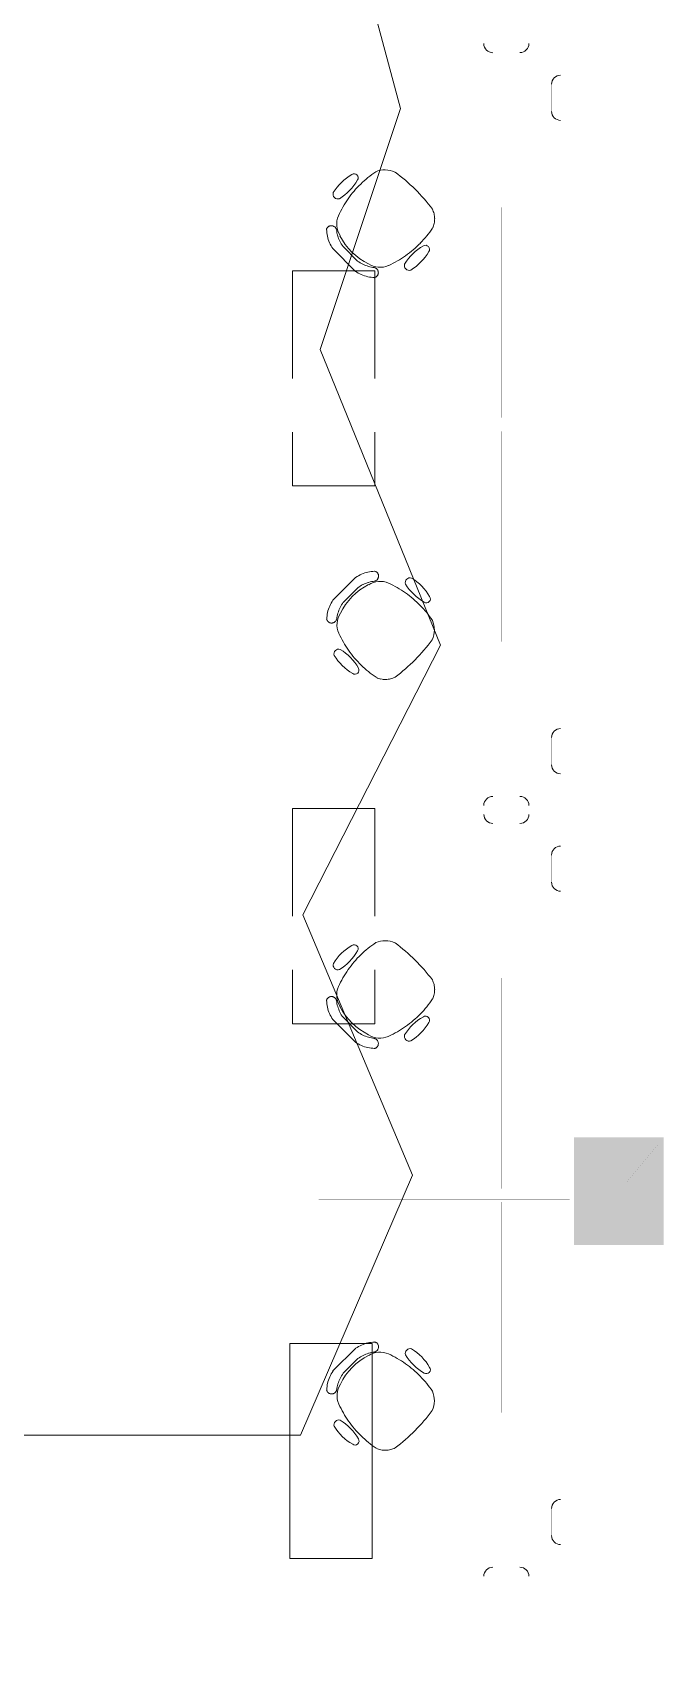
# Model space of a CAD drawing. Extents: x -6172 to 8039, y -4082 to 1639.
# Drawn here: x 1836.9 to 1977.9, y -386.5 to -25.9 of the extents above; entities that cross this region are included whole.
import ezdxf

# ---------------------------------------------------------------- set-up
doc = ezdxf.new("R2010")
doc.units = 0
doc.header["$LTSCALE"] = 96
doc.header["$MEASUREMENT"] = 0
doc.linetypes.add('HIDDEN', pattern=[0.375, 0.25, -0.125])
doc.linetypes.add('SHORT_DASHES', pattern=[0.375, 0.25, -0.125])
doc.layers.get('0').update_dxf_attribs({"linetype": 'CONTINUOUS', "lineweight": 0})
for name, color, linetype, lineweight in [('21', 7, 'CONTINUOUS', 0), ('A-FURN-CHAR', 3, 'CONTINUOUS', 0), ('A-FURN-PNLS', 2, 'CONTINUOUS', 0), ('A-FURN-UPPR', 3, 'HIDDEN', 0), ('A-FURN-WKSF', 3, 'CONTINUOUS', 0), ('A-GRID-COLS', 2, 'CONTINUOUS', 0), ('A-PATT-WALL', 1, 'CONTINUOUS', 0), ('A-WALL-FULL', 6, 'CONTINUOUS', 0), ('FLT-Bus 4', 120, 'CONTINUOUS', 0)]:
    doc.layers.add(name, color=color, linetype=linetype, lineweight=lineweight)

# ---------------------------------------------------------------- blocks, each defined once
blk = doc.blocks.new('24LITE')
at = {"layer": '21', "color": 7, "linetype": 'Continuous'}
for p, q in [((1.13, 81.75), (1.13, 9.75)), ((1.13, 81.75), (28.69, 81.75)), ((28.69, 81.75), (28.69, 9.75)), ((1.13, 9.75), (28.69, 9.75))]:
    blk.add_line(p, q, dxfattribs=at)
blk = doc.blocks.new('ZZ000001')
at = {"layer": '21', "color": 7, "linetype": 'SHORT_DASHES'}
for p, q in [((1894.98, -79.06), (1894.98, -127.07)), ((1894.98, -79.06), (1913.35, -79.06)), ((1913.35, -79.06), (1913.35, -127.07)), ((1894.98, -127.07), (1913.35, -127.07)), ((1894.98, -199.07), (1894.98, -247.07)), ((1894.98, -199.07), (1913.35, -199.07)), ((1913.35, -199.07), (1913.35, -247.07)), ((1894.98, -247.07), (1913.35, -247.07))]:
    blk.add_line(p, q, dxfattribs=at)
at = {"color": 0, "linetype": 'ByBlock', "xscale": 0.6666977108052228, "yscale": 0.6666977108052228}
blk.add_blockref('24LITE', (1893.61, -372.92), dxfattribs=at)
blk = doc.blocks.new('ZZ000074')
at = {"layer": 'A-FURN-CHAR', "color": 8, "linetype": 'Continuous'}
for p, q in [((1909.07, -319.48), (1903.99, -324.55)), ((1906.29, -325.04), (1909.55, -321.78))]:
    blk.add_line(p, q, dxfattribs=at)
for centre, radius, start, end in [((1913.49, -325.91), 7.8, 113.4885, 124.6235), ((1913.46, -325.84), 7.73, 102.288, 113.4973), ((1914.15, -328), 7.73, 106.3784, 116.4129), ((1913.43, -325.7), 7.59, 90.9465, 102.2951), ((1914.11, -327.86), 7.59, 96.2278, 106.3838), ((1914.54, -325.09), 4.73, 66.7202, 122.8365), ((1913.04, -319.21), 1.13, 280.8858, 292.2879), ((1913.05, -319.15), 1.11, 67.2813, 78.7574), ((1913.03, -319.2), 1.13, 292.2863, 303.6237), ((1913.05, -319.16), 1.12, 55.8284, 67.2768), ((1913.03, -319.19), 1.15, 303.624, 314.8912), ((1913.05, -319.16), 1.13, 44.4292, 55.8271), ((1913.02, -319.19), 1.16, 314.8912, 326.0941), ((1913.04, -319.17), 1.14, 33.0972, 44.4295), ((1913.01, -319.18), 1.16, 326.0905, 337.244), ((1913.03, -319.18), 1.15, 21.8329, 33.0953), ((1913.02, -319.18), 1.16, 10.6343, 21.8331), ((1913.01, -319.18), 1.17, 337.2402, 348.3668), ((1913.01, -319.18), 1.17, 348.3666, 359.4923), ((1913.01, -319.18), 1.16, 359.4866, 10.6376), ((1906.38, -342.57), 24.02, 54.9022, 65.3039), ((1921.22, -320.64), 1.08, 71.6789, 197.1039), ((1930.08, -314.93), 11.58, 211.3325, 240.5354), ((1915.54, -329.51), 11.58, 29.8601, 58.6697), ((1910.43, -328.98), 7.8, 145.379, 156.514), ((1918.3, -333.66), 14.08, 116.7942, 153.9004), ((1914.19, -328.07), 7.82, 116.4066, 126.3663), ((1906.59, -342.26), 23.64, 44.3847, 54.8979), ((1924.86, -324.26), 0.891, 237.9938, 35.677), ((1910.22, -328.92), 7.59, 167.7071, 179.0557), ((1910.35, -328.95), 7.73, 156.5047, 167.7141), ((1912.38, -329.6), 7.59, 163.6188, 173.7747), ((1909.63, -330.06), 4.73, 147.1659, 203.2822), ((1912.51, -329.63), 7.73, 153.5893, 163.6238), ((1912.59, -329.67), 7.82, 143.6359, 153.5956), ((1906.76, -342.09), 23.4, 33.7952, 44.3789), ((1903.67, -328.54), 1.11, 191.2436, 202.7197), ((1903.67, -328.54), 1.12, 202.7269, 214.1754), ((1903.68, -328.53), 1.13, 214.1746, 225.5725), ((1903.68, -328.53), 1.14, 225.5741, 236.9064), ((1903.69, -328.52), 1.15, 236.9066, 248.1689), ((1903.69, -328.51), 1.16, 248.1686, 259.3674), ((1903.7, -328.5), 1.16, 259.3651, 270.5162), ((1903.7, -328.5), 1.17, 270.5123, 281.638), ((1903.7, -328.5), 1.17, 281.6334, 292.76), ((1903.7, -328.5), 1.16, 292.7589, 303.9124), ((1903.7, -328.51), 1.16, 303.9075, 315.1105), ((1903.71, -328.51), 1.15, 315.1134, 326.3806), ((1903.72, -328.52), 1.13, 326.3776, 337.715), ((1903.73, -328.52), 1.13, 337.7158, 349.1178), ((1921.34, -331.15), 5.3, 335.1727, 23.1288), ((1927.14, -321.93), 24.02, 204.7042, 215.1031), ((1892.77, -308.67), 41.53, 307.2404, 323.4682), ((1905.3, -336.56), 1.08, 72.8985, 198.3234), ((1914.17, -330.87), 11.58, 211.3326, 240.1422), ((1899.6, -345.42), 11.58, 29.467, 58.6699), ((1926.83, -322.15), 23.64, 215.1071, 225.6174), ((1908.93, -340.19), 0.891, 234.3254, 32.0086), ((1926.66, -322.32), 23.4, 225.6235, 236.2042), ((1915.67, -337.33), 4.91, 246.1507, 258.7063), ((1915.68, -337.28), 4.96, 258.7159, 271.1974), ((1915.68, -337.2), 5.04, 271.2029, 283.5517), ((1915.65, -337.1), 5.14, 283.5539, 295.7377)]:
    blk.add_arc(centre, radius, start, end, dxfattribs=at)
blk = doc.blocks.new('ZZ000075')
at = {"layer": 'A-FURN-CHAR', "color": 8, "linetype": 'Continuous'}
for p, q in [((1903.95, -246.12), (1909.02, -251.19)), ((1909.51, -248.89), (1906.24, -245.63))]:
    blk.add_line(p, q, dxfattribs=at)
for centre, radius, start, end in [((1913.98, -239.64), 11.58, 119.8601, 148.6697), ((1899.4, -225.1), 11.58, 301.3325, 330.5354), ((1908.73, -230.32), 0.891, 327.9938, 125.677), ((1926.56, -248.42), 23.4, 123.7952, 134.3789), ((1915.62, -233.84), 5.3, 65.1727, 113.1288), ((1893.14, -262.41), 41.53, 37.2403, 53.4682), ((1905.11, -233.96), 1.08, 161.6789, 287.1039), ((1926.73, -248.59), 23.64, 134.3847, 144.8979), ((1927.04, -248.81), 24.02, 144.9022, 155.3039), ((1921.57, -239.53), 5.14, 13.5539, 25.7377), ((1903.63, -242.13), 1.12, 145.8284, 157.2769), ((1903.63, -242.14), 1.13, 134.4292, 145.8271), ((1903.64, -242.14), 1.14, 123.0972, 134.4296), ((1903.65, -242.15), 1.15, 111.8329, 123.0953), ((1903.65, -242.16), 1.16, 100.6343, 111.8331), ((1903.65, -242.17), 1.16, 89.4866, 100.6376), ((1903.65, -242.17), 1.17, 78.3666, 89.4923), ((1903.65, -242.17), 1.17, 67.2402, 78.3667), ((1903.65, -242.17), 1.16, 56.0904, 67.244), ((1903.66, -242.16), 1.16, 44.8912, 56.0941), ((1903.66, -242.16), 1.15, 33.624, 44.8912), ((1903.67, -242.15), 1.13, 22.2863, 33.6237), ((1909.56, -240.64), 4.73, 156.7202, 212.8365), ((1906.79, -228.52), 23.4, 315.6235, 326.2042), ((1921.8, -239.51), 4.91, 336.1507, 348.7063), ((1921.67, -239.5), 5.04, 1.2029, 13.5517), ((1921.75, -239.5), 4.96, 348.7159, 1.1974), ((1903.62, -242.13), 1.11, 157.2813, 168.7574), ((1910.17, -241.75), 7.59, 180.9465, 192.2951), ((1910.31, -241.72), 7.73, 192.288, 203.4973), ((1910.38, -241.69), 7.8, 203.4885, 214.6235), ((1903.68, -242.15), 1.13, 10.8858, 22.2879), ((1912.33, -241.07), 7.59, 186.2278, 196.3838), ((1912.47, -241.03), 7.73, 196.3784, 206.4129), ((1912.54, -241), 7.82, 206.4066, 216.3663), ((1918.13, -236.88), 14.08, 206.7942, 243.9004), ((1906.62, -228.35), 23.64, 305.1071, 315.6174), ((1906.4, -228.04), 24.02, 294.7042, 305.1031), ((1929.89, -255.58), 11.58, 119.467, 148.6699), ((1915.34, -241.01), 11.58, 301.3326, 330.1422), ((1924.66, -246.26), 0.891, 324.3254, 122.0086), ((1913.45, -244.76), 7.8, 235.379, 246.514), ((1914.14, -242.59), 7.82, 233.6358, 243.5956), ((1913.42, -244.83), 7.73, 246.5047, 257.7141), ((1914.1, -242.67), 7.73, 243.5893, 253.6238), ((1913.39, -244.97), 7.59, 257.7071, 269.0557), ((1914.07, -242.8), 7.59, 253.6187, 263.7747), ((1914.52, -245.55), 4.73, 237.1659, 293.2822), ((1912.99, -251.46), 1.13, 67.7157, 79.1178), ((1912.99, -251.47), 1.13, 56.3776, 67.715), ((1913.01, -251.51), 1.12, 292.7269, 304.1754), ((1912.98, -251.47), 1.15, 45.1134, 56.3806), ((1913, -251.5), 1.13, 304.1746, 315.5725), ((1912.98, -251.48), 1.16, 33.9075, 45.1105), ((1912.99, -251.5), 1.14, 315.5741, 326.9064), ((1912.97, -251.49), 1.16, 22.7588, 33.9124), ((1912.99, -251.49), 1.15, 326.9066, 338.169), ((1912.97, -251.49), 1.17, 11.6334, 22.76), ((1912.98, -251.49), 1.16, 338.1686, 349.3675), ((1912.97, -251.49), 1.17, 0.5123, 11.638), ((1912.97, -251.49), 1.16, 349.3652, 0.5162), ((1921.03, -249.88), 1.08, 162.8985, 288.3234), ((1913.01, -251.51), 1.11, 281.2436, 292.7197)]:
    blk.add_arc(centre, radius, start, end, dxfattribs=at)
blk = doc.blocks.new('ZZ000076')
at = {"layer": 'A-FURN-CHAR', "color": 8, "linetype": 'Continuous'}
for p, q in [((1909.06, -147.48), (1903.99, -152.55)), ((1906.29, -153.04), (1909.55, -149.78))]:
    blk.add_line(p, q, dxfattribs=at)
for centre, radius, start, end in [((1913.49, -153.91), 7.8, 113.4885, 124.6235), ((1913.46, -153.84), 7.73, 102.288, 113.4973), ((1913.43, -153.7), 7.59, 90.9465, 102.2951), ((1913.05, -147.15), 1.11, 67.2813, 78.7574), ((1913.05, -147.16), 1.12, 55.8284, 67.2768), ((1913.04, -147.16), 1.13, 44.4292, 55.8271), ((1913.02, -147.19), 1.16, 314.8912, 326.0941), ((1913.04, -147.17), 1.14, 33.0972, 44.4295), ((1913.01, -147.18), 1.16, 326.0905, 337.244), ((1913.03, -147.18), 1.15, 21.8329, 33.0953), ((1913.01, -147.18), 1.17, 337.2402, 348.3668), ((1913.02, -147.18), 1.16, 10.6343, 21.8331), ((1913.01, -147.18), 1.17, 348.3666, 359.4923), ((1913.01, -147.18), 1.16, 359.4866, 10.6376), ((1921.22, -148.64), 1.08, 71.6789, 197.1039), ((1915.54, -157.51), 11.58, 29.8601, 58.6697), ((1918.3, -161.66), 14.08, 116.7942, 153.9004), ((1914.18, -156.07), 7.82, 116.4066, 126.3663), ((1914.15, -156), 7.73, 106.3784, 116.4129), ((1914.11, -155.86), 7.59, 96.2278, 106.3838), ((1914.54, -153.09), 4.73, 66.7202, 122.8365), ((1913.03, -147.21), 1.13, 280.8858, 292.2879), ((1913.03, -147.2), 1.13, 292.2863, 303.6237), ((1913.03, -147.19), 1.15, 303.624, 314.8912), ((1906.37, -170.57), 24.02, 54.9022, 65.3039), ((1906.59, -170.26), 23.64, 44.3847, 54.8979), ((1930.08, -142.93), 11.58, 211.3325, 240.5354), ((1910.35, -156.95), 7.73, 156.5047, 167.7141), ((1910.42, -156.98), 7.8, 145.379, 156.514), ((1912.51, -157.63), 7.73, 153.5893, 163.6238), ((1912.59, -157.67), 7.82, 143.6359, 153.5956), ((1906.76, -170.09), 23.4, 33.7952, 44.3789), ((1924.86, -152.26), 0.891, 237.9938, 35.677), ((1903.67, -156.54), 1.11, 191.2436, 202.7197), ((1910.21, -156.92), 7.59, 167.7071, 179.0557), ((1903.67, -156.54), 1.12, 202.7269, 214.1754), ((1903.68, -156.53), 1.13, 214.1746, 225.5725), ((1903.68, -156.52), 1.14, 225.5741, 236.9064), ((1903.69, -156.52), 1.15, 236.9066, 248.1689), ((1903.69, -156.51), 1.16, 248.1686, 259.3674), ((1903.69, -156.5), 1.16, 259.3651, 270.5162), ((1903.69, -156.5), 1.17, 270.5123, 281.638), ((1903.69, -156.5), 1.17, 281.6334, 292.76), ((1903.7, -156.5), 1.16, 292.7589, 303.9124), ((1903.7, -156.51), 1.16, 303.9075, 315.1105), ((1903.71, -156.51), 1.15, 315.1134, 326.3806), ((1903.72, -156.52), 1.13, 326.3776, 337.715), ((1903.72, -156.52), 1.13, 337.7158, 349.1178), ((1912.38, -157.6), 7.59, 163.6188, 173.7747), ((1909.62, -158.05), 4.73, 147.1659, 203.2822), ((1921.34, -159.15), 5.3, 335.1727, 23.1288), ((1927.14, -149.93), 24.02, 204.7042, 215.1031), ((1892.77, -136.67), 41.53, 307.2404, 323.4682), ((1905.3, -164.56), 1.08, 72.8985, 198.3234), ((1914.17, -158.87), 11.58, 211.3326, 240.1422), ((1899.6, -173.42), 11.58, 29.467, 58.6699), ((1926.82, -150.15), 23.64, 215.1071, 225.6174), ((1908.92, -168.19), 0.891, 234.3254, 32.0086), ((1926.66, -150.32), 23.4, 225.6235, 236.2042), ((1915.67, -165.33), 4.91, 246.1507, 258.7063), ((1915.68, -165.28), 4.96, 258.7159, 271.1974), ((1915.68, -165.2), 5.04, 271.2029, 283.5517), ((1915.65, -165.1), 5.14, 283.5539, 295.7377)]:
    blk.add_arc(centre, radius, start, end, dxfattribs=at)
blk = doc.blocks.new('ZZ000077')
at = {"layer": 'A-FURN-CHAR', "color": 8, "linetype": 'Continuous'}
for p, q in [((1903.95, -74.12), (1909.02, -79.19)), ((1909.51, -76.89), (1906.24, -73.63))]:
    blk.add_line(p, q, dxfattribs=at)
for centre, radius, start, end in [((1913.97, -67.64), 11.58, 119.8601, 148.6697), ((1908.73, -58.32), 0.891, 327.9938, 125.677), ((1926.56, -76.42), 23.4, 123.7952, 134.3789), ((1915.61, -61.84), 5.3, 65.1727, 113.1288), ((1893.14, -90.41), 41.53, 37.2403, 53.4682), ((1899.4, -53.1), 11.58, 301.3325, 330.5354), ((1926.72, -76.59), 23.64, 134.3847, 144.8979), ((1905.1, -61.96), 1.08, 161.6789, 287.1039), ((1927.04, -76.81), 24.02, 144.9022, 155.3039), ((1909.56, -68.64), 4.73, 156.7202, 212.8365), ((1921.57, -67.53), 5.14, 13.5539, 25.7377), ((1921.79, -67.51), 4.91, 336.1507, 348.7063), ((1921.67, -67.5), 5.04, 1.2029, 13.5517), ((1921.75, -67.5), 4.96, 348.7159, 1.1974), ((1903.62, -70.13), 1.11, 157.2813, 168.7574), ((1910.17, -69.75), 7.59, 180.9465, 192.2951), ((1903.62, -70.13), 1.12, 145.8284, 157.2769), ((1903.63, -70.14), 1.13, 134.4292, 145.8271), ((1910.31, -69.72), 7.73, 192.288, 203.4973), ((1903.64, -70.14), 1.14, 123.0972, 134.4296), ((1903.64, -70.15), 1.15, 111.8329, 123.0953), ((1903.65, -70.16), 1.16, 100.6343, 111.8331), ((1903.65, -70.17), 1.16, 89.4866, 100.6376), ((1903.65, -70.17), 1.17, 78.3666, 89.4923), ((1903.65, -70.17), 1.17, 67.2402, 78.3667), ((1903.65, -70.17), 1.16, 56.0904, 67.244), ((1903.65, -70.16), 1.16, 44.8912, 56.0941), ((1903.66, -70.15), 1.15, 33.624, 44.8912), ((1903.67, -70.15), 1.13, 22.2863, 33.6237), ((1903.68, -70.14), 1.13, 10.8858, 22.2879), ((1912.33, -69.07), 7.59, 186.2278, 196.3838), ((1912.46, -69.03), 7.73, 196.3784, 206.4129), ((1918.13, -64.88), 14.08, 206.7942, 243.9004), ((1906.78, -56.52), 23.4, 315.6235, 326.2042), ((1910.38, -69.69), 7.8, 203.4885, 214.6235), ((1912.54, -69), 7.82, 206.4066, 216.3663), ((1906.4, -56.04), 24.02, 294.7042, 305.1031), ((1929.88, -83.58), 11.58, 119.467, 148.6699), ((1906.62, -56.35), 23.64, 305.1071, 315.6174), ((1915.34, -69.01), 11.58, 301.3326, 330.1422), ((1924.66, -74.26), 0.891, 324.3254, 122.0086), ((1913.44, -72.76), 7.8, 235.379, 246.514), ((1914.14, -70.59), 7.82, 233.6358, 243.5956), ((1914.1, -70.67), 7.73, 243.5893, 253.6238), ((1914.06, -70.8), 7.59, 253.6187, 263.7747), ((1914.52, -73.55), 4.73, 237.1659, 293.2822), ((1912.99, -79.46), 1.13, 67.7157, 79.1178), ((1912.99, -79.46), 1.13, 56.3776, 67.715), ((1912.98, -79.47), 1.15, 45.1134, 56.3806), ((1912.97, -79.48), 1.16, 33.9075, 45.1105), ((1912.97, -79.48), 1.16, 22.7588, 33.9124), ((1912.96, -79.49), 1.17, 11.6334, 22.76), ((1912.96, -79.49), 1.17, 0.5123, 11.638), ((1921.02, -77.88), 1.08, 162.8985, 288.3234), ((1913.41, -72.83), 7.73, 246.5047, 257.7141), ((1913.39, -72.97), 7.59, 257.7071, 269.0557), ((1913, -79.51), 1.11, 281.2436, 292.7197), ((1913, -79.51), 1.12, 292.7269, 304.1754), ((1913, -79.5), 1.13, 304.1746, 315.5725), ((1912.99, -79.5), 1.14, 315.5741, 326.9064), ((1912.98, -79.49), 1.15, 326.9066, 338.169), ((1912.97, -79.49), 1.16, 338.1686, 349.3675), ((1912.97, -79.49), 1.16, 349.3652, 0.5162)]:
    blk.add_arc(centre, radius, start, end, dxfattribs=at)

msp = doc.modelspace()

# ---------------------------------------------------------------- linework, layer by layer
at = {"layer": 'A-FURN-PNLS', "const_width": 0.00174}
for points in [[(1882.82, -28.37), (1880.81, -28.37), (1880.81, -52.37), (1882.82, -52.37), (1882.82, -28.37)], [(1882.82, -26.35), (1882.82, -26.35), (1918.82, -26.35), (1918.82, -28.37), (1882.82, -28.37)], [(1918.82, -26.35), (1954.82, -26.35), (1954.82, -28.37), (1918.82, -28.37)], [(1954.82, -28.37), (1954.82, -64.36), (1956.83, -64.36), (1956.83, -28.37), (1954.82, -28.37)], [(1954.82, -64.36), (1954.82, -112.36), (1956.83, -112.36), (1956.83, -64.36)], [(1924.77, -112.36), (1900.77, -112.36), (1900.77, -114.38), (1924.77, -114.38)], [(1954.82, -112.36), (1924.77, -112.36), (1924.77, -114.38), (1954.82, -114.37), (1954.82, -112.36)], [(1954.82, -162.35), (1954.82, -114.36), (1956.83, -114.36), (1956.83, -162.35)], [(1954.82, -198.35), (1954.82, -162.35), (1956.83, -162.35), (1956.84, -198.35), (1954.82, -198.35)], [(1882.82, -174.35), (1880.81, -174.35), (1880.81, -198.35), (1882.82, -198.35), (1882.82, -174.35)], [(1882.82, -198.35), (1882.82, -198.35), (1918.82, -198.35), (1918.82, -200.37), (1882.82, -200.37)], [(1918.82, -198.35), (1954.82, -198.35), (1954.82, -200.37), (1918.82, -200.37)], [(1882.82, -224.37), (1880.81, -224.37), (1880.81, -200.37), (1882.82, -200.37), (1882.82, -224.37)], [(1954.82, -200.37), (1954.82, -236.36), (1956.83, -236.36), (1956.84, -200.37), (1954.82, -200.37)], [(1954.82, -236.36), (1954.82, -284.36), (1956.83, -284.36), (1956.83, -236.36)], [(1924.77, -286.36), (1900.77, -286.36), (1900.77, -284.34), (1924.77, -284.34)], [(1954.82, -286.36), (1924.77, -286.36), (1924.77, -284.34), (1954.82, -284.34), (1954.82, -286.36)], [(1954.82, -334.35), (1954.82, -286.36), (1956.83, -286.36), (1956.83, -334.35)], [(1954.82, -370.35), (1954.82, -334.35), (1956.83, -334.35), (1956.83, -370.35), (1954.82, -370.35)], [(1882.82, -370.35), (1880.81, -370.35), (1880.81, -346.35), (1882.82, -346.35), (1882.82, -370.35)], [(1882.82, -372.37), (1882.82, -372.37), (1918.82, -372.37), (1918.82, -370.35), (1882.82, -370.35)], [(1918.82, -372.37), (1954.82, -372.37), (1954.82, -370.35), (1918.82, -370.35)]]:
    msp.add_lwpolyline(points, dxfattribs=at)
at = {"layer": 'A-FURN-UPPR', "const_width": 0.00174}
for points in [[(1882.82, -28.37), (1882.82, -26.35)], [(1883.33, -28.37), (1883.33, -42.13)], [(1918.32, -28.37), (1918.32, -42.13)], [(1882.82, -42.13), (1918.82, -42.13)], [(1918.32, -41.63), (1883.33, -41.63)], [(1941.06, -64.36), (1941.06, -112.36)], [(1954.82, -64.87), (1941.06, -64.87)], [(1941.56, -111.86), (1941.56, -64.87)], [(1954.82, -111.86), (1941.06, -111.86)], [(1941.06, -162.35), (1941.06, -114.36)], [(1954.82, -114.86), (1941.06, -114.86)], [(1941.56, -114.86), (1941.56, -161.85)], [(1954.82, -161.85), (1941.06, -161.85)], [(1882.82, -184.59), (1918.82, -184.59)], [(1883.33, -198.35), (1883.33, -184.59)], [(1918.32, -185.09), (1883.33, -185.09)], [(1918.32, -198.35), (1918.32, -184.59)], [(1882.82, -200.37), (1882.82, -198.35)], [(1883.33, -200.37), (1883.33, -214.13)], [(1918.32, -200.37), (1918.32, -214.13)], [(1882.82, -214.13), (1918.82, -214.13)], [(1918.32, -213.63), (1883.33, -213.63)], [(1941.06, -236.36), (1941.06, -284.36)], [(1954.82, -236.87), (1941.06, -236.87)], [(1941.56, -283.86), (1941.56, -236.87)], [(1954.82, -283.86), (1941.06, -283.86)], [(1941.06, -334.35), (1941.06, -286.36)], [(1954.82, -286.86), (1941.06, -286.86)], [(1941.56, -286.86), (1941.56, -333.85)], [(1954.82, -333.85), (1941.06, -333.85)], [(1882.82, -356.59), (1918.82, -356.59)], [(1883.33, -370.35), (1883.33, -356.59)], [(1918.32, -370.35), (1918.32, -356.59)], [(1918.32, -357.09), (1883.33, -357.09)], [(1882.82, -370.35), (1882.82, -372.37)]]:
    msp.add_lwpolyline(points, dxfattribs=at)
at = {"layer": 'A-FURN-WKSF', "const_width": 0.00174}
for points in [[(1918.82, -28.37), (1918.82, -51.7)], [(1939.7, -30.38), (1945.75, -30.38)], [(1939.7, -30.38), (1939.7, -30.38)], [(1952.8, -37.44), (1952.8, -43.48)], [(1918.82, -51.7), (1882.82, -51.71)], [(1931.48, -64.36), (1918.82, -51.7)], [(1954.82, -64.36), (1931.48, -64.36), (1931.48, -112.36)], [(1954.82, -162.35), (1931.48, -162.35), (1931.48, -114.36)], [(1931.48, -162.35), (1918.82, -175.01)], [(1882.82, -175.01), (1882.82, -198.35)], [(1918.82, -175.01), (1882.82, -175.01)], [(1918.82, -198.35), (1918.82, -175.01)], [(1952.8, -189.28), (1952.8, -183.23)], [(1939.7, -196.33), (1939.7, -196.33)], [(1939.7, -196.33), (1945.75, -196.33)], [(1882.82, -223.71), (1882.82, -200.37)], [(1918.82, -200.37), (1918.82, -223.71)], [(1939.7, -202.38), (1945.75, -202.38)], [(1939.7, -202.38), (1939.7, -202.38)], [(1952.8, -209.44), (1952.8, -215.48)], [(1918.82, -223.71), (1882.82, -223.71)], [(1931.48, -236.36), (1918.82, -223.71)], [(1954.82, -236.36), (1931.48, -236.36), (1931.48, -284.36)], [(1954.82, -334.35), (1931.48, -334.35), (1931.48, -286.36)], [(1931.48, -334.35), (1918.82, -347.01)], [(1918.82, -347.01), (1882.82, -347.01)], [(1918.82, -370.35), (1918.82, -347.01)], [(1952.8, -361.28), (1952.8, -355.24)], [(1939.7, -368.33), (1939.7, -368.33)], [(1939.7, -368.33), (1945.75, -368.34)]]:
    msp.add_lwpolyline(points, dxfattribs=at)
at = {"layer": 'A-FURN-WKSF'}
for centre, radius, start, end in [((1939.7, -28.37), 2.02, 180, 270), ((1945.75, -28.37), 2.01, 270, 0), ((1954.82, -37.44), 2.01, 90.0573, 180), ((1954.82, -43.48), 2.01, 180, 270), ((1954.82, -183.23), 2.02, 90, 180), ((1954.82, -189.28), 2.01, 180, 270), ((1939.7, -198.35), 2.02, 90, 180), ((1945.75, -198.35), 2.02, 0, 90), ((1939.7, -200.37), 2.01, 180, 270), ((1945.75, -200.37), 2.01, 270, 0), ((1954.82, -209.44), 2.01, 90, 180), ((1954.82, -215.48), 2.01, 180, 270), ((1954.82, -355.24), 2.02, 90, 180), ((1954.82, -361.28), 2.01, 180, 270), ((1939.7, -370.35), 2.02, 90, 180), ((1945.75, -370.35), 2.02, 0, 90)]:
    msp.add_arc(centre, radius, start, end, dxfattribs=at)
at = {"layer": 'A-GRID-COLS', "const_width": 0.00174}
for points in [[(1957.83, -296.43), (1977.84, -272.43)], [(1977.84, -296.43), (1977.84, -272.43), (1957.83, -272.43), (1957.83, -296.43), (1977.84, -296.43)], [(1977.84, -296.43), (1957.83, -272.43)], [(1967.83, -284.43), (1967.83, -284.43)]]:
    msp.add_lwpolyline(points, dxfattribs=at)
at = {"layer": 'A-PATT-WALL'}
msp.add_solid([(1957.83, -272.43), (1977.84, -272.43), (1957.83, -296.43), (1977.84, -296.43)], dxfattribs=at)
at = {"layer": 'A-WALL-FULL', "const_width": 0.00174}
for points in [[(1977.81, -1734.33), (1977.86, 1045.49)], [(1961.83, -272.43), (1961.84, 63.55)], [(1961.82, -752.4), (1961.83, -296.43)]]:
    msp.add_lwpolyline(points, dxfattribs=at)
at = {"layer": 'FLT-Bus 4'}
msp.add_lwpolyline([(1900.87, 25.08), (1919.06, -42.87), (1901.13, -96.63), (1928.03, -162.56), (1897.29, -222.73), (1921.74, -280.83), (1896.74, -338.88), (1780.59, -338.88), (1796.72, -286.47), (1779.78, -217.14), (1795.91, -161.51), (1781.39, -97.82), (1660.4, -97.82), (1678.15, -154.26), (1661.21, -226.82), (1682.99, -284.06), (1657.17, -338.88), (1538.6, -338.88)], dxfattribs=at)

# ---------------------------------------------------------------- block references
for name in ['ZZ000001', 'ZZ000077', 'ZZ000076', 'ZZ000075', 'ZZ000074']:
    msp.add_blockref(name, (0, 0))

doc.saveas('drawing.dxf')
